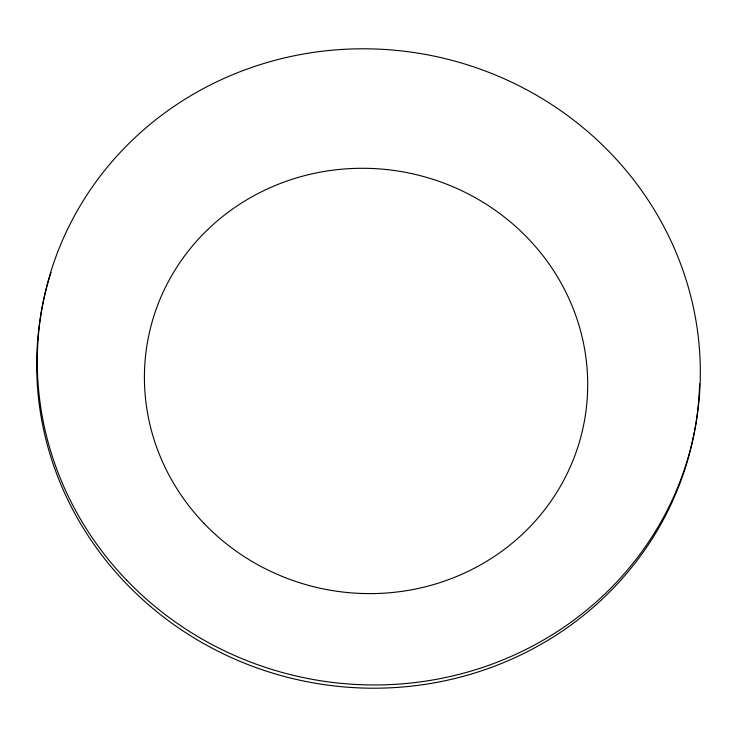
<?xml version="1.0" encoding="UTF-8"?>
<svg xmlns="http://www.w3.org/2000/svg" width="737" height="737" viewBox="0 0 737 737"><rect width="100%" height="100%" fill="white"/><g stroke="black" fill="none" stroke-linecap="round" stroke-linejoin="round"><path stroke-width="1.11" d="M699.588 383.931A332.046 317.536 11.1 0 1 315.049 683.19A332.046 317.536 11.1 0 1 51.028 272.395M126.653 580.157A332.046 317.536 11.1 0 0 685.972 464.605A332.046 317.536 11.1 0 0 293.823 55.865A332.046 317.536 11.1 0 0 126.653 580.157M204.149 523.546A222.003 212.302 11.1 0 0 578.103 446.29A222.003 212.302 11.1 0 0 315.924 173.011A222.003 212.302 11.1 0 0 204.149 523.546"/></g></svg>
